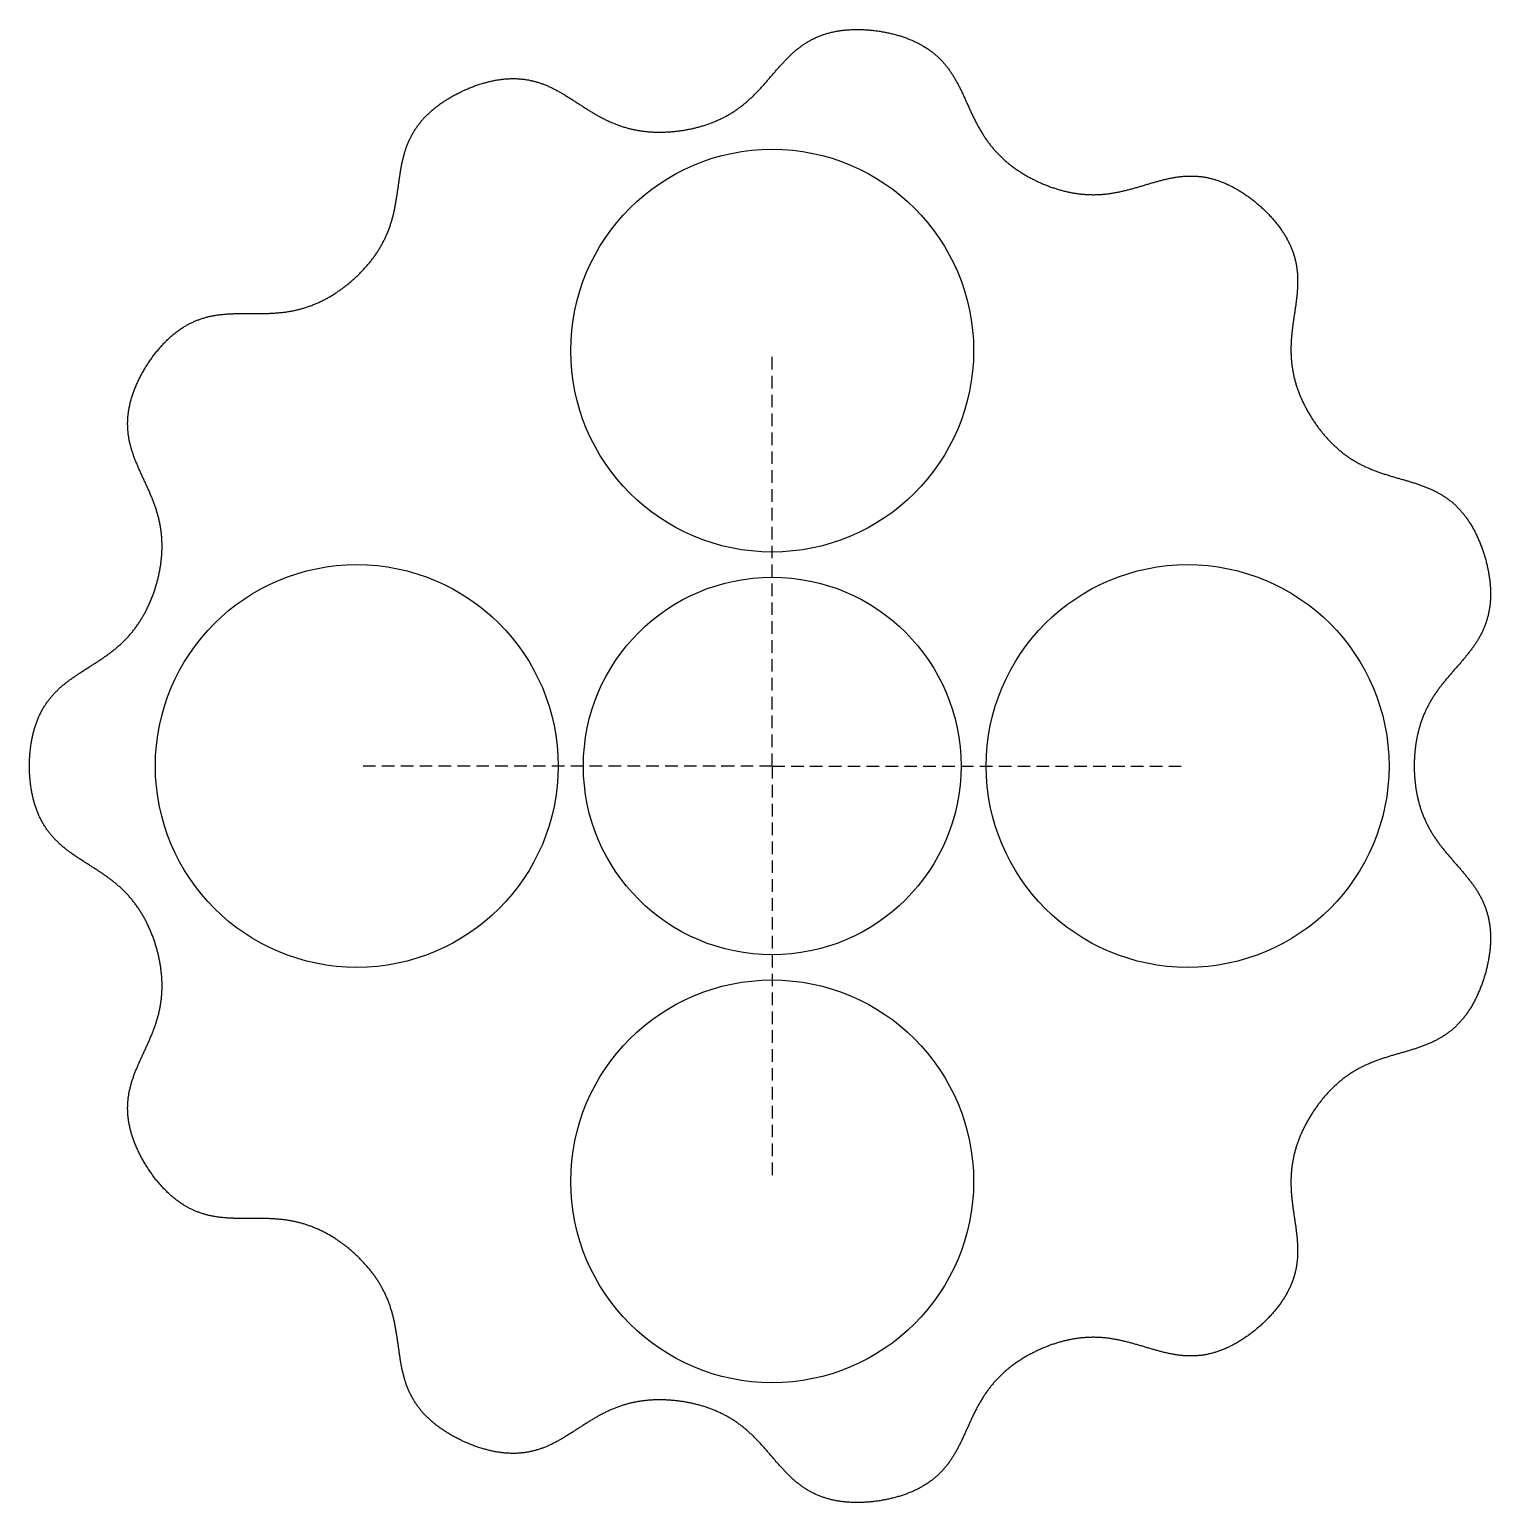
# Model space of a CAD drawing. Header units: millimetres. Extents: x -27.5 to 30.5, y -29.3 to 29.3.
import ezdxf

# ---------------------------------------------------------------- set-up
doc = ezdxf.new("R2010")
doc.units = ezdxf.units.MM
doc.linetypes.add('DASHED', pattern=[0.75, 0.5, -0.25])
doc.layers.get('0').update_dxf_attribs({"linetype": 'CONTINUOUS'})
doc.layers.add('1', color=7, linetype='DASHED')

msp = doc.modelspace()

# ---------------------------------------------------------------- linework, layer by layer
for centre, radius in [((2, 16.5), 8), ((-14.5, 0), 8), ((18.5, 0), 8), ((2, 0), 7.5), ((2, -16.5), 8)]:
    msp.add_circle(centre, radius)
msp.add_open_spline([(27.5, 0), (27.5, 0.125), (27.506, 0.375), (27.535, 0.749), (27.612, 1.239), (27.78, 1.827), (28.023, 2.383), (28.338, 2.902), (28.714, 3.389), (29.124, 3.855), (29.534, 4.316), (29.907, 4.791), (30.212, 5.296), (30.424, 5.839), (30.535, 6.423), (30.548, 7.04), (30.473, 7.677), (30.322, 8.316), (30.104, 8.935), (29.822, 9.512), (29.478, 10.024), (29.069, 10.455), (28.596, 10.797), (28.068, 11.057), (27.496, 11.255), (26.902, 11.421), (26.305, 11.592), (25.726, 11.798), (25.18, 12.065), (24.676, 12.401), (24.216, 12.805), (23.804, 13.268), (23.439, 13.778), (23.127, 14.321), (22.877, 14.89), (22.7, 15.475), (22.604, 16.074), (22.588, 16.681), (22.641, 17.293), (22.734, 17.907), (22.829, 18.517), (22.887, 19.119), (22.87, 19.708), (22.755, 20.279), (22.532, 20.831), (22.21, 21.357), (21.803, 21.852), (21.33, 22.308), (20.812, 22.711), (20.263, 23.044), (19.697, 23.288), (19.119, 23.429), (18.537, 23.462), (17.951, 23.395), (17.364, 23.253), (16.774, 23.071), (16.18, 22.892), (15.581, 22.753), (14.978, 22.682), (14.372, 22.692), (13.767, 22.783), (13.169, 22.95), (12.587, 23.181), (12.03, 23.47), (11.513, 23.813), (11.047, 24.21), (10.643, 24.661), (10.302, 25.164), (10.015, 25.708), (9.761, 26.274), (9.512, 26.839), (9.235, 27.376), (8.902, 27.862), (8.496, 28.281), (8.011, 28.625), (7.455, 28.893), (6.845, 29.089), (6.201, 29.217), (5.547, 29.276), (4.906, 29.259), (4.297, 29.159), (3.735, 28.965), (3.227, 28.678), (2.771, 28.305), (2.354, 27.868), (1.955, 27.396), (1.553, 26.924), (1.124, 26.483), (0.655, 26.097), (0.14, 25.778), (-0.419, 25.528), (-1.011, 25.345), (-1.627, 25.225), (-2.251, 25.167), (-2.871, 25.175), (-3.478, 25.258), (-4.062, 25.419), (-4.621, 25.657), (-5.156, 25.96), (-5.676, 26.299), (-6.191, 26.639), (-6.714, 26.941), (-7.257, 27.171), (-7.825, 27.303), (-8.419, 27.33), (-9.031, 27.256), (-9.651, 27.091), (-10.262, 26.85), (-10.844, 26.546), (-11.374, 26.186), (-11.832, 25.772), (-12.2, 25.305), (-12.473, 24.789), (-12.654, 24.229), (-12.769, 23.635), (-12.849, 23.023), (-12.933, 22.408), (-13.055, 21.806), (-13.241, 21.227), (-13.502, 20.68), (-13.836, 20.168), (-14.236, 19.693), (-14.689, 19.26), (-15.182, 18.873), (-15.709, 18.545), (-16.264, 18.287), (-16.842, 18.107), (-17.441, 18.005), (-18.055, 17.97), (-18.675, 17.974), (-19.293, 17.982), (-19.896, 17.953), (-20.477, 17.853), (-21.027, 17.657), (-21.541, 17.359), (-22.016, 16.965), (-22.448, 16.491), (-22.832, 15.958), (-23.157, 15.388), (-23.408, 14.798), (-23.569, 14.202), (-23.627, 13.611), (-23.577, 13.029), (-23.427, 12.46), (-23.202, 11.899), (-22.939, 11.34), (-22.677, 10.778), (-22.454, 10.205), (-22.298, 9.618), (-22.221, 9.017), (-22.226, 8.405), (-22.306, 7.789), (-22.452, 7.18), (-22.658, 6.588), (-22.924, 6.027), (-23.251, 5.51), (-23.64, 5.045), (-24.089, 4.636), (-24.587, 4.275), (-25.111, 3.943), (-25.634, 3.616), (-26.127, 3.265), (-26.561, 2.867), (-26.918, 2.405), (-27.189, 1.876), (-27.375, 1.288), (-27.483, 0.656), (-27.517, 0), (-27.483, -0.656), (-27.375, -1.288), (-27.189, -1.876), (-26.918, -2.405), (-26.561, -2.867), (-26.127, -3.265), (-25.634, -3.616), (-25.111, -3.943), (-24.587, -4.275), (-24.089, -4.636), (-23.64, -5.045), (-23.251, -5.51), (-22.924, -6.027), (-22.658, -6.588), (-22.452, -7.18), (-22.306, -7.789), (-22.226, -8.405), (-22.221, -9.017), (-22.298, -9.618), (-22.454, -10.205), (-22.677, -10.778), (-22.939, -11.34), (-23.202, -11.899), (-23.427, -12.46), (-23.577, -13.029), (-23.627, -13.611), (-23.569, -14.202), (-23.408, -14.798), (-23.157, -15.388), (-22.832, -15.958), (-22.448, -16.491), (-22.016, -16.965), (-21.541, -17.359), (-21.027, -17.657), (-20.477, -17.853), (-19.896, -17.953), (-19.293, -17.982), (-18.675, -17.974), (-18.055, -17.97), (-17.441, -18.005), (-16.842, -18.107), (-16.264, -18.287), (-15.709, -18.545), (-15.182, -18.873), (-14.689, -19.26), (-14.236, -19.693), (-13.836, -20.168), (-13.502, -20.68), (-13.241, -21.227), (-13.055, -21.806), (-12.933, -22.408), (-12.849, -23.023), (-12.769, -23.635), (-12.654, -24.229), (-12.473, -24.789), (-12.2, -25.305), (-11.832, -25.772), (-11.374, -26.186), (-10.844, -26.546), (-10.262, -26.85), (-9.651, -27.091), (-9.031, -27.256), (-8.419, -27.33), (-7.825, -27.303), (-7.257, -27.171), (-6.714, -26.941), (-6.191, -26.639), (-5.676, -26.299), (-5.156, -25.96), (-4.621, -25.657), (-4.062, -25.419), (-3.478, -25.258), (-2.871, -25.175), (-2.251, -25.167), (-1.627, -25.225), (-1.011, -25.345), (-0.419, -25.528), (0.14, -25.778), (0.655, -26.097), (1.124, -26.483), (1.553, -26.924), (1.955, -27.396), (2.354, -27.868), (2.771, -28.305), (3.227, -28.678), (3.735, -28.965), (4.297, -29.159), (4.906, -29.259), (5.547, -29.276), (6.201, -29.217), (6.845, -29.089), (7.455, -28.893), (8.011, -28.625), (8.496, -28.281), (8.902, -27.862), (9.235, -27.376), (9.512, -26.839), (9.761, -26.274), (10.015, -25.708), (10.302, -25.164), (10.643, -24.661), (11.047, -24.21), (11.513, -23.813), (12.03, -23.47), (12.587, -23.181), (13.169, -22.95), (13.767, -22.783), (14.372, -22.692), (14.978, -22.682), (15.581, -22.753), (16.18, -22.892), (16.774, -23.071), (17.364, -23.253), (17.951, -23.395), (18.537, -23.462), (19.119, -23.429), (19.697, -23.288), (20.263, -23.044), (20.812, -22.711), (21.33, -22.308), (21.803, -21.852), (22.21, -21.357), (22.532, -20.831), (22.755, -20.279), (22.87, -19.708), (22.887, -19.119), (22.829, -18.517), (22.734, -17.907), (22.641, -17.293), (22.588, -16.681), (22.604, -16.074), (22.7, -15.475), (22.877, -14.89), (23.127, -14.321), (23.439, -13.778), (23.804, -13.268), (24.216, -12.805), (24.676, -12.401), (25.18, -12.065), (25.726, -11.798), (26.305, -11.592), (26.902, -11.421), (27.496, -11.255), (28.068, -11.057), (28.596, -10.797), (29.069, -10.455), (29.478, -10.024), (29.822, -9.512), (30.104, -8.935), (30.322, -8.316), (30.473, -7.677), (30.548, -7.04), (30.535, -6.423), (30.424, -5.839), (30.212, -5.296), (29.907, -4.791), (29.534, -4.316), (29.124, -3.855), (28.714, -3.389), (28.338, -2.902), (28.023, -2.383), (27.78, -1.827), (27.612, -1.239), (27.535, -0.749), (27.506, -0.375), (27.5, -0.125), (27.5, 0)], degree=5)
for p in [(0, 0), (2, 0)]:
    msp.add_point(p)
at = {"layer": '1'}
for q in [(2, 16.5), (-14.5, 0), (18.5, 0), (2, -16.5)]:
    msp.add_line((2, 0), q, dxfattribs=at)

doc.saveas('drawing.dxf')
